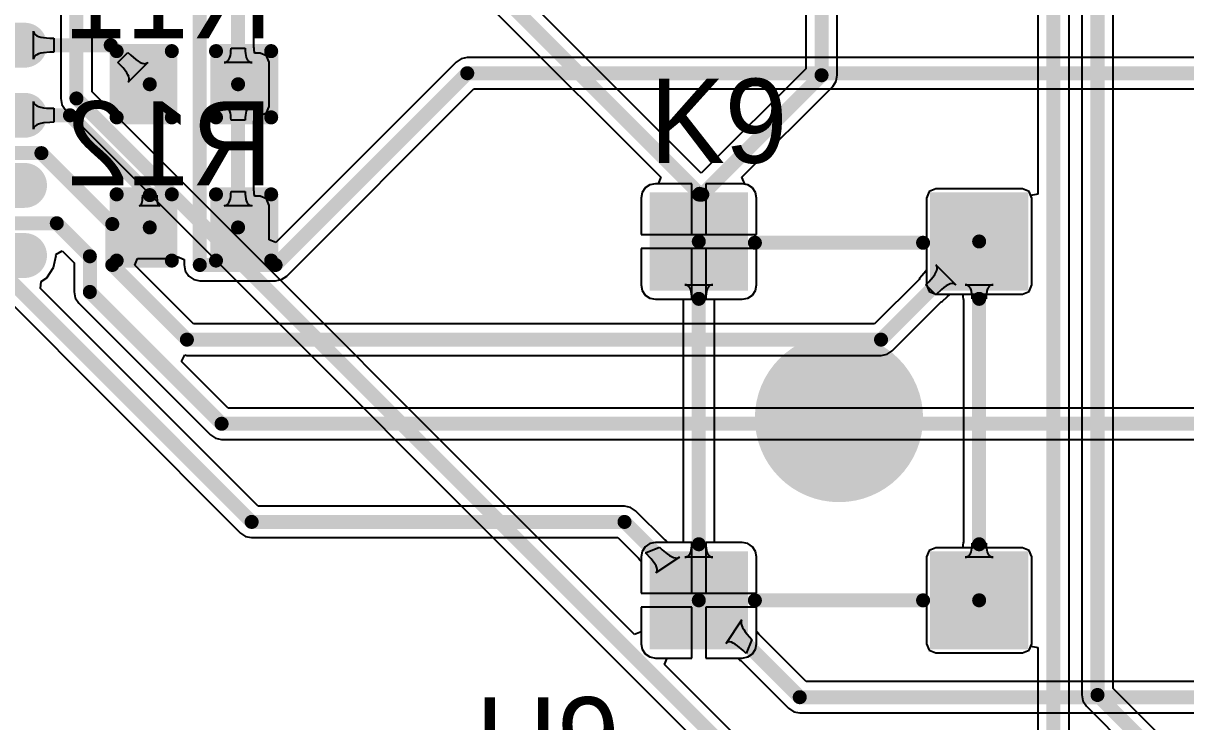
# Model space of a CAD drawing. Header units: millimetres. Extents: x 6.5 to 10.45, y 0.98 to 5.86.
# Drawn here: x 9.107 to 9.936, y 1.917 to 2.416 of the extents above; entities that cross this region are included whole.
import ezdxf

# ---------------------------------------------------------------- set-up
doc = ezdxf.new("R2010")
doc.units = ezdxf.units.MM
doc.header["$MEASUREMENT"] = 0
for name, color, linetype in [('BottomLayer', 5, 'Continuous'), ('BottomOverlay', 54, 'Continuous'), ('BottomPaste', 16, 'Continuous'), ('BottomSolder', 6, 'Continuous'), ('MultiLayer', 9, 'Continuous'), ('PadHoleLayer', 156, 'Continuous'), ('TopLayer', 1, 'Continuous'), ('TopOverlay', 2, 'Continuous'), ('TopSolder', 216, 'Continuous')]:
    doc.layers.add(name, color=color, linetype=linetype)

# ---------------------------------------------------------------- blocks, each defined once
blk = doc.blocks.new('KEY_M_37')
at = {"layer": 'BottomLayer'}
for points in [[(-0.031, -0.031), (0.031, -0.031), (-0.031, 0.031), (0.031, 0.031)], [(0.224906, -0.031), (0.286906, -0.031), (0.224906, 0.031), (0.286906, 0.031)], [(-0.031, -0.231), (0.031, -0.231), (-0.031, -0.169), (0.031, -0.169)], [(0.224906, -0.231), (0.286906, -0.231), (0.224906, -0.169), (0.286906, -0.169)]]:
    blk.add_solid(points, dxfattribs=at)
at = {"layer": 'BottomSolder'}
for points in [[(-0.035, -0.035), (0.035, -0.035), (-0.035, 0.035), (0.035, 0.035)], [(0.220906, -0.035), (0.290906, -0.035), (0.220906, 0.035), (0.290906, 0.035)], [(-0.035, -0.235), (0.035, -0.235), (-0.035, -0.165), (0.035, -0.165)], [(0.220906, -0.235), (0.290906, -0.235), (0.220906, -0.165), (0.290906, -0.165)]]:
    blk.add_solid(points, dxfattribs=at)
at = {"layer": 'MultiLayer'}
for points in [[(-0.031, -0.031), (0.031, -0.031), (-0.031, 0.031), (0.031, 0.031)], [(0.224906, -0.031), (0.286906, -0.031), (0.224906, 0.031), (0.286906, 0.031)], [(-0.031, -0.231), (0.031, -0.231), (-0.031, -0.169), (0.031, -0.169)], [(0.224906, -0.231), (0.286906, -0.231), (0.224906, -0.169), (0.286906, -0.169)]]:
    blk.add_solid(points, dxfattribs=at)
at = {"layer": 'PadHoleLayer', "const_width": 0.019}
for points in [[(-0.0095, 0, 1), (0.0095, 0, 1)], [(0.246406, 0, 1), (0.265406, 0, 1)], [(-0.0095, -0.2, 1), (0.0095, -0.2, 1)], [(0.246406, -0.2, 1), (0.265406, -0.2, 1)]]:
    blk.add_lwpolyline(points, format="xyb", close=True, dxfattribs=at)
at = {"layer": 'TopLayer'}
for points in [[(-0.031, -0.031), (0.031, -0.031), (-0.031, 0.031), (0.031, 0.031)], [(0.224906, -0.031), (0.286906, -0.031), (0.224906, 0.031), (0.286906, 0.031)], [(-0.031, -0.231), (0.031, -0.231), (-0.031, -0.169), (0.031, -0.169)], [(0.224906, -0.231), (0.286906, -0.231), (0.224906, -0.169), (0.286906, -0.169)]]:
    blk.add_solid(points, dxfattribs=at)
at = {"layer": 'TopOverlay', "const_width": 0.01}
for points in [[(0.039968, 0), (0.215, 0)], [(-0.000032, -0.04), (-0.000032, -0.16)], [(0.255, -0.04), (0.255, -0.16)], [(0.039968, -0.2), (0.215, -0.2)]]:
    blk.add_lwpolyline(points, dxfattribs=at)
at = {"layer": 'TopOverlay'}
for points, const_width in [([(0.037468, 0, 1), (0.042468, 0, 1)], 0.005), ([(0.2125, 0, 1), (0.2175, 0, 1)], 0.005), ([(-0.002532, -0.04, 1), (0.002468, -0.04, 1)], 0.005), ([(0.16, -0.1, 1), (0.1, -0.1, 1)], 0.06), ([(0.2525, -0.04, 1), (0.2575, -0.04, 1)], 0.005), ([(0.085, -0.1, 1), (0.115, -0.1, 1)], 0.03), ([(0.145, -0.1, 1), (0.175, -0.1, 1)], 0.03), ([(-0.002532, -0.16, 1), (0.002468, -0.16, 1)], 0.005), ([(0.2525, -0.16, 1), (0.2575, -0.16, 1)], 0.005), ([(0.037468, -0.2, 1), (0.042468, -0.2, 1)], 0.005), ([(0.2125, -0.2, 1), (0.2175, -0.2, 1)], 0.005)]:
    blk.add_lwpolyline(points, format="xyb", close=True, dxfattribs=dict(at, const_width=const_width))
at = {"layer": 'TopSolder'}
for points in [[(-0.035, -0.035), (0.035, -0.035), (-0.035, 0.035), (0.035, 0.035)], [(0.220906, -0.035), (0.290906, -0.035), (0.220906, 0.035), (0.290906, 0.035)], [(-0.035, -0.235), (0.035, -0.235), (-0.035, -0.165), (0.035, -0.165)], [(0.220906, -0.235), (0.290906, -0.235), (0.220906, -0.165), (0.290906, -0.165)]]:
    blk.add_solid(points, dxfattribs=at)
blk = doc.blocks.new('___R0603_B_52')
at = {"layer": 'BottomLayer'}
for points in [[(-0.04724, -0.01575), (-0.01575, -0.01575), (-0.04724, 0.01575), (-0.01575, 0.01575)], [(0.01575, -0.01575), (0.04724, -0.01575), (0.01575, 0.01575), (0.04724, 0.01575)]]:
    blk.add_solid(points, dxfattribs=at)
at = {"layer": 'BottomOverlay', "const_width": 0.01}
for points in [[(-0.01575, 0.02362), (-0.05512, 0.02362)], [(-0.05512, 0.02362), (-0.05512, -0.02362)], [(0.05512, 0.02362), (0.01575, 0.02362)], [(0.05512, 0.02362), (0.05512, -0.02362)], [(-0.01575, -0.02362), (-0.05512, -0.02362)], [(0.05512, -0.02362), (0.01575, -0.02362)]]:
    blk.add_lwpolyline(points, dxfattribs=at)
at = {"layer": 'BottomOverlay', "const_width": 0.005}
for points in [[(-0.05762, 0.02362, 1), (-0.05262, 0.02362, 1)], [(-0.05762, 0.02362, 1), (-0.05262, 0.02362, 1)], [(-0.01825, 0.02362, 1), (-0.01325, 0.02362, 1)], [(0.01325, 0.02362, 1), (0.01825, 0.02362, 1)], [(0.05262, 0.02362, 1), (0.05762, 0.02362, 1)], [(0.05262, 0.02362, 1), (0.05762, 0.02362, 1)], [(-0.05762, -0.02362, 1), (-0.05262, -0.02362, 1)], [(-0.05762, -0.02362, 1), (-0.05262, -0.02362, 1)], [(-0.01825, -0.02362, 1), (-0.01325, -0.02362, 1)], [(0.01325, -0.02362, 1), (0.01825, -0.02362, 1)], [(0.05262, -0.02362, 1), (0.05762, -0.02362, 1)], [(0.05262, -0.02362, 1), (0.05762, -0.02362, 1)]]:
    blk.add_lwpolyline(points, format="xyb", close=True, dxfattribs=at)
at = {"layer": 'BottomPaste'}
for points in [[(-0.04724, -0.01575), (-0.01575, -0.01575), (-0.04724, 0.01575), (-0.01575, 0.01575)], [(0.01575, -0.01575), (0.04724, -0.01575), (0.01575, 0.01575), (0.04724, 0.01575)]]:
    blk.add_solid(points, dxfattribs=at)
at = {"layer": 'BottomSolder'}
for points in [[(-0.05124, -0.01975), (-0.01175, -0.01975), (-0.05124, 0.01975), (-0.01175, 0.01975)], [(0.01175, -0.01975), (0.05124, -0.01975), (0.01175, 0.01975), (0.05124, 0.01975)]]:
    blk.add_solid(points, dxfattribs=at)
blk = doc.blocks.new('___R0603_B_53')
at = {"layer": 'BottomLayer'}
for points in [[(-0.04724, -0.01575), (-0.01575, -0.01575), (-0.04724, 0.01575), (-0.01575, 0.01575)], [(0.01575, -0.01575), (0.04724, -0.01575), (0.01575, 0.01575), (0.04724, 0.01575)]]:
    blk.add_solid(points, dxfattribs=at)
at = {"layer": 'BottomOverlay', "const_width": 0.01}
for points in [[(-0.01575, 0.02362), (-0.05512, 0.02362)], [(-0.05512, 0.02362), (-0.05512, -0.02362)], [(0.05512, 0.02362), (0.01575, 0.02362)], [(0.05512, 0.02362), (0.05512, -0.02362)], [(-0.01575, -0.02362), (-0.05512, -0.02362)], [(0.05512, -0.02362), (0.01575, -0.02362)]]:
    blk.add_lwpolyline(points, dxfattribs=at)
at = {"layer": 'BottomOverlay', "const_width": 0.005}
for points in [[(-0.05762, 0.02362, 1), (-0.05262, 0.02362, 1)], [(-0.05762, 0.02362, 1), (-0.05262, 0.02362, 1)], [(-0.01825, 0.02362, 1), (-0.01325, 0.02362, 1)], [(0.01325, 0.02362, 1), (0.01825, 0.02362, 1)], [(0.05262, 0.02362, 1), (0.05762, 0.02362, 1)], [(0.05262, 0.02362, 1), (0.05762, 0.02362, 1)], [(-0.05762, -0.02362, 1), (-0.05262, -0.02362, 1)], [(-0.05762, -0.02362, 1), (-0.05262, -0.02362, 1)], [(-0.01825, -0.02362, 1), (-0.01325, -0.02362, 1)], [(0.01325, -0.02362, 1), (0.01825, -0.02362, 1)], [(0.05262, -0.02362, 1), (0.05762, -0.02362, 1)], [(0.05262, -0.02362, 1), (0.05762, -0.02362, 1)]]:
    blk.add_lwpolyline(points, format="xyb", close=True, dxfattribs=at)
at = {"layer": 'BottomPaste'}
for points in [[(-0.04724, -0.01575), (-0.01575, -0.01575), (-0.04724, 0.01575), (-0.01575, 0.01575)], [(0.01575, -0.01575), (0.04724, -0.01575), (0.01575, 0.01575), (0.04724, 0.01575)]]:
    blk.add_solid(points, dxfattribs=at)
at = {"layer": 'BottomSolder'}
for points in [[(-0.05124, -0.01975), (-0.01175, -0.01975), (-0.05124, 0.01975), (-0.01175, 0.01975)], [(0.01175, -0.01975), (0.05124, -0.01975), (0.01175, 0.01975), (0.05124, 0.01975)]]:
    blk.add_solid(points, dxfattribs=at)
blk = doc.blocks.new('74HC___SOP16_B_71')
at = {"layer": 'BottomLayer', "const_width": 0.024}
for points in [[(0.028, 0.35), (-0.028, 0.35)], [(0.248, 0.35), (0.192, 0.35)], [(0.028, 0.3), (-0.028, 0.3)], [(0.248, 0.3), (0.192, 0.3)], [(0.028, 0.25), (-0.028, 0.25)], [(0.248, 0.25), (0.192, 0.25)], [(0.028, 0.2), (-0.028, 0.2)], [(0.248, 0.2), (0.192, 0.2)], [(0.028, 0.15), (-0.028, 0.15)], [(0.248, 0.15), (0.192, 0.15)], [(0.028, 0.1), (-0.028, 0.1)], [(0.248, 0.1), (0.192, 0.1)], [(0.028, 0.05), (-0.028, 0.05)], [(0.248, 0.05), (0.192, 0.05)], [(0.028, 0), (-0.028, 0)], [(0.248, 0), (0.192, 0)]]:
    blk.add_lwpolyline(points, dxfattribs=at)
at = {"layer": 'BottomLayer', "const_width": 0.012}
for points in [[(-0.034, 0.35, 1), (-0.022, 0.35, 1)], [(0.022, 0.35, 1), (0.034, 0.35, 1)], [(0.186, 0.35, 1), (0.198, 0.35, 1)], [(0.242, 0.35, 1), (0.254, 0.35, 1)], [(-0.034, 0.3, 1), (-0.022, 0.3, 1)], [(0.022, 0.3, 1), (0.034, 0.3, 1)], [(0.186, 0.3, 1), (0.198, 0.3, 1)], [(0.242, 0.3, 1), (0.254, 0.3, 1)], [(-0.034, 0.25, 1), (-0.022, 0.25, 1)], [(0.022, 0.25, 1), (0.034, 0.25, 1)], [(0.186, 0.25, 1), (0.198, 0.25, 1)], [(0.242, 0.25, 1), (0.254, 0.25, 1)], [(-0.034, 0.2, 1), (-0.022, 0.2, 1)], [(0.022, 0.2, 1), (0.034, 0.2, 1)], [(0.186, 0.2, 1), (0.198, 0.2, 1)], [(0.242, 0.2, 1), (0.254, 0.2, 1)], [(-0.034, 0.15, 1), (-0.022, 0.15, 1)], [(0.022, 0.15, 1), (0.034, 0.15, 1)], [(0.186, 0.15, 1), (0.198, 0.15, 1)], [(0.242, 0.15, 1), (0.254, 0.15, 1)], [(-0.034, 0.1, 1), (-0.022, 0.1, 1)], [(0.022, 0.1, 1), (0.034, 0.1, 1)], [(0.186, 0.1, 1), (0.198, 0.1, 1)], [(0.242, 0.1, 1), (0.254, 0.1, 1)], [(-0.034, 0.05, 1), (-0.022, 0.05, 1)], [(0.022, 0.05, 1), (0.034, 0.05, 1)], [(0.186, 0.05, 1), (0.198, 0.05, 1)], [(0.242, 0.05, 1), (0.254, 0.05, 1)], [(-0.034, 0, 1), (-0.022, 0, 1)], [(0.022, 0, 1), (0.034, 0, 1)], [(0.186, 0, 1), (0.198, 0, 1)], [(0.242, 0, 1), (0.254, 0, 1)]]:
    blk.add_lwpolyline(points, format="xyb", close=True, dxfattribs=at)
at = {"layer": 'BottomOverlay', "const_width": 0.01}
for points in [[(0.06, 0.375), (0.06, -0.025)], [(0.16, 0.375), (0.06, 0.375)], [(0.16, 0.375), (0.16, -0.025)], [(0.085, -0.025), (0.06, -0.025)], [(0.16, -0.025), (0.135, -0.025)]]:
    blk.add_lwpolyline(points, dxfattribs=at)
at = {"layer": 'BottomOverlay', "const_width": 0.005}
for points in [[(0.0575, 0.375, 1), (0.0625, 0.375, 1)], [(0.0575, 0.375, 1), (0.0625, 0.375, 1)], [(0.1575, 0.375, 1), (0.1625, 0.375, 1)], [(0.1575, 0.375, 1), (0.1625, 0.375, 1)], [(0.0575, -0.025, 1), (0.0625, -0.025, 1)], [(0.0575, -0.025, 1), (0.0625, -0.025, 1)], [(0.0825, -0.025, 1), (0.0875, -0.025, 1)], [(0.0825, -0.025, 1), (0.0875, -0.025, 1)], [(0.1325, -0.025, 1), (0.1375, -0.025, 1)], [(0.1325, -0.025, 1), (0.1375, -0.025, 1)], [(0.1575, -0.025, 1), (0.1625, -0.025, 1)], [(0.1575, -0.025, 1), (0.1625, -0.025, 1)]]:
    blk.add_lwpolyline(points, format="xyb", close=True, dxfattribs=at)
at = {"layer": 'BottomOverlay', "const_width": 0.01}
blk.add_lwpolyline([(0.085, -0.025, -1), (0.135, -0.025)], format="xyb", dxfattribs=at)
at = {"layer": 'BottomPaste', "const_width": 0.024}
for points in [[(0.028, 0.35), (-0.028, 0.35)], [(0.248, 0.35), (0.192, 0.35)], [(0.028, 0.3), (-0.028, 0.3)], [(0.248, 0.3), (0.192, 0.3)], [(0.028, 0.25), (-0.028, 0.25)], [(0.248, 0.25), (0.192, 0.25)], [(0.028, 0.2), (-0.028, 0.2)], [(0.248, 0.2), (0.192, 0.2)], [(0.028, 0.15), (-0.028, 0.15)], [(0.248, 0.15), (0.192, 0.15)], [(0.028, 0.1), (-0.028, 0.1)], [(0.248, 0.1), (0.192, 0.1)], [(0.028, 0.05), (-0.028, 0.05)], [(0.248, 0.05), (0.192, 0.05)], [(0.028, 0), (-0.028, 0)], [(0.248, 0), (0.192, 0)]]:
    blk.add_lwpolyline(points, dxfattribs=at)
at = {"layer": 'BottomPaste', "const_width": 0.012}
for points in [[(-0.034, 0.35, 1), (-0.022, 0.35, 1)], [(0.022, 0.35, 1), (0.034, 0.35, 1)], [(0.186, 0.35, 1), (0.198, 0.35, 1)], [(0.242, 0.35, 1), (0.254, 0.35, 1)], [(-0.034, 0.3, 1), (-0.022, 0.3, 1)], [(0.022, 0.3, 1), (0.034, 0.3, 1)], [(0.186, 0.3, 1), (0.198, 0.3, 1)], [(0.242, 0.3, 1), (0.254, 0.3, 1)], [(-0.034, 0.25, 1), (-0.022, 0.25, 1)], [(0.022, 0.25, 1), (0.034, 0.25, 1)], [(0.186, 0.25, 1), (0.198, 0.25, 1)], [(0.242, 0.25, 1), (0.254, 0.25, 1)], [(-0.034, 0.2, 1), (-0.022, 0.2, 1)], [(0.022, 0.2, 1), (0.034, 0.2, 1)], [(0.186, 0.2, 1), (0.198, 0.2, 1)], [(0.242, 0.2, 1), (0.254, 0.2, 1)], [(-0.034, 0.15, 1), (-0.022, 0.15, 1)], [(0.022, 0.15, 1), (0.034, 0.15, 1)], [(0.186, 0.15, 1), (0.198, 0.15, 1)], [(0.242, 0.15, 1), (0.254, 0.15, 1)], [(-0.034, 0.1, 1), (-0.022, 0.1, 1)], [(0.022, 0.1, 1), (0.034, 0.1, 1)], [(0.186, 0.1, 1), (0.198, 0.1, 1)], [(0.242, 0.1, 1), (0.254, 0.1, 1)], [(-0.034, 0.05, 1), (-0.022, 0.05, 1)], [(0.022, 0.05, 1), (0.034, 0.05, 1)], [(0.186, 0.05, 1), (0.198, 0.05, 1)], [(0.242, 0.05, 1), (0.254, 0.05, 1)], [(-0.034, 0, 1), (-0.022, 0, 1)], [(0.022, 0, 1), (0.034, 0, 1)], [(0.186, 0, 1), (0.198, 0, 1)], [(0.242, 0, 1), (0.254, 0, 1)]]:
    blk.add_lwpolyline(points, format="xyb", close=True, dxfattribs=at)
at = {"layer": 'BottomSolder', "const_width": 0.032}
for points in [[(0.028, 0.35), (-0.028, 0.35)], [(0.248, 0.35), (0.192, 0.35)], [(0.028, 0.3), (-0.028, 0.3)], [(0.248, 0.3), (0.192, 0.3)], [(0.028, 0.25), (-0.028, 0.25)], [(0.248, 0.25), (0.192, 0.25)], [(0.028, 0.2), (-0.028, 0.2)], [(0.248, 0.2), (0.192, 0.2)], [(0.028, 0.15), (-0.028, 0.15)], [(0.248, 0.15), (0.192, 0.15)], [(0.028, 0.1), (-0.028, 0.1)], [(0.248, 0.1), (0.192, 0.1)], [(0.028, 0.05), (-0.028, 0.05)], [(0.248, 0.05), (0.192, 0.05)], [(0.028, 0), (-0.028, 0)], [(0.248, 0), (0.192, 0)]]:
    blk.add_lwpolyline(points, dxfattribs=at)
at = {"layer": 'BottomSolder', "const_width": 0.016}
for points in [[(-0.036, 0.35, 1), (-0.02, 0.35, 1)], [(0.02, 0.35, 1), (0.036, 0.35, 1)], [(0.184, 0.35, 1), (0.2, 0.35, 1)], [(0.24, 0.35, 1), (0.256, 0.35, 1)], [(-0.036, 0.3, 1), (-0.02, 0.3, 1)], [(0.02, 0.3, 1), (0.036, 0.3, 1)], [(0.184, 0.3, 1), (0.2, 0.3, 1)], [(0.24, 0.3, 1), (0.256, 0.3, 1)], [(-0.036, 0.25, 1), (-0.02, 0.25, 1)], [(0.02, 0.25, 1), (0.036, 0.25, 1)], [(0.184, 0.25, 1), (0.2, 0.25, 1)], [(0.24, 0.25, 1), (0.256, 0.25, 1)], [(-0.036, 0.2, 1), (-0.02, 0.2, 1)], [(0.02, 0.2, 1), (0.036, 0.2, 1)], [(0.184, 0.2, 1), (0.2, 0.2, 1)], [(0.24, 0.2, 1), (0.256, 0.2, 1)], [(-0.036, 0.15, 1), (-0.02, 0.15, 1)], [(0.02, 0.15, 1), (0.036, 0.15, 1)], [(0.184, 0.15, 1), (0.2, 0.15, 1)], [(0.24, 0.15, 1), (0.256, 0.15, 1)], [(-0.036, 0.1, 1), (-0.02, 0.1, 1)], [(0.02, 0.1, 1), (0.036, 0.1, 1)], [(0.184, 0.1, 1), (0.2, 0.1, 1)], [(0.24, 0.1, 1), (0.256, 0.1, 1)], [(-0.036, 0.05, 1), (-0.02, 0.05, 1)], [(0.02, 0.05, 1), (0.036, 0.05, 1)], [(0.184, 0.05, 1), (0.2, 0.05, 1)], [(0.24, 0.05, 1), (0.256, 0.05, 1)], [(-0.036, 0, 1), (-0.02, 0, 1)], [(0.02, 0, 1), (0.036, 0, 1)], [(0.184, 0, 1), (0.2, 0, 1)], [(0.24, 0, 1), (0.256, 0, 1)]]:
    blk.add_lwpolyline(points, format="xyb", close=True, dxfattribs=at)

msp = doc.modelspace()

# ---------------------------------------------------------------- linework, layer by layer
at = {"layer": 'BottomLayer'}
for p, q in [((9.27153, 2.39855), (9.27153, 2.44788)), ((9.11441, 2.3901), (9.11441, 2.4099)), ((9.11441, 2.4099), (9.11455, 2.40897)), ((9.11455, 2.40897), (9.11498, 2.40814)), ((9.11498, 2.40814), (9.1157, 2.4074)), ((9.1157, 2.4074), (9.11671, 2.40677)), ((9.11671, 2.40677), (9.118, 2.40623)), ((9.118, 2.40623), (9.11959, 2.40578)), ((9.11959, 2.40578), (9.12145, 2.40544)), ((9.12145, 2.40544), (9.12361, 2.4052)), ((9.12361, 2.4052), (9.12606, 2.40505)), ((9.12606, 2.40505), (9.12879, 2.405)), ((9.12879, 2.405), (9.12879, 2.395)), ((9.25526, 2.39584), (9.25531, 2.39776)), ((9.25531, 2.39776), (9.26531, 2.39776)), ((9.26531, 2.39776), (9.26536, 2.39584)), ((9.2718, 2.39793), (9.27153, 2.39855)), ((9.27185, 2.3962), (9.2718, 2.39793)), ((9.11455, 2.39103), (9.11441, 2.3901)), ((9.11498, 2.39186), (9.11455, 2.39103)), ((9.1157, 2.3926), (9.11498, 2.39186)), ((9.11671, 2.39323), (9.1157, 2.3926)), ((9.118, 2.39377), (9.11671, 2.39323)), ((9.11959, 2.39422), (9.118, 2.39377)), ((9.12145, 2.39456), (9.11959, 2.39422)), ((9.12606, 2.39495), (9.12145, 2.39456)), ((9.12879, 2.395), (9.12606, 2.39495)), ((9.17463, 2.38776), (9.1817, 2.39483)), ((9.1817, 2.39483), (9.18376, 2.39284)), ((9.18376, 2.39284), (9.18745, 2.3897)), ((9.18745, 2.3897), (9.18908, 2.38856)), ((9.18908, 2.38856), (9.19057, 2.3877)), ((9.25211, 2.38804), (9.25286, 2.38855)), ((9.25286, 2.38855), (9.25351, 2.38926)), ((9.25351, 2.38926), (9.25406, 2.39017)), ((9.25406, 2.39017), (9.25451, 2.39128)), ((9.25451, 2.39128), (9.25486, 2.3926)), ((9.25486, 2.3926), (9.25511, 2.39412)), ((9.25511, 2.39412), (9.25526, 2.39584)), ((9.26536, 2.39584), (9.26551, 2.39412)), ((9.26551, 2.39412), (9.26576, 2.3926)), ((9.26576, 2.3926), (9.26611, 2.39128)), ((9.26611, 2.39128), (9.26656, 2.39017)), ((9.26656, 2.39017), (9.26711, 2.38926)), ((9.26711, 2.38926), (9.26776, 2.38855)), ((9.26776, 2.38855), (9.26851, 2.38804)), ((9.27196, 2.39493), (9.27185, 2.3962)), ((9.27205, 2.39438), (9.27196, 2.39493)), ((9.27606, 2.39438), (9.27205, 2.39438)), ((9.28065, 2.39248), (9.27606, 2.39438)), ((9.28255, 2.38789), (9.28065, 2.39248)), ((9.41951, 2.39036), (9.41588, 2.38793)), ((9.42381, 2.39122), (9.41951, 2.39036)), ((10.28935, 2.39122), (9.42381, 2.39122)), ((9.42381, 2.39122), (9.42381, 2.39122)), ((9.17833, 2.38378), (9.17463, 2.38776)), ((9.17976, 2.38201), (9.17833, 2.38378)), ((9.1809, 2.38038), (9.17976, 2.38201)), ((9.18176, 2.37889), (9.1809, 2.38038)), ((9.19584, 2.38764), (9.18182, 2.37362)), ((9.19057, 2.3877), (9.19191, 2.38712)), ((9.19191, 2.38712), (9.19311, 2.38683)), ((9.19311, 2.38683), (9.19416, 2.38682)), ((9.19416, 2.38682), (9.19507, 2.38709)), ((9.19507, 2.38709), (9.19584, 2.38764)), ((9.25031, 2.38764), (9.25126, 2.38774)), ((9.27031, 2.38764), (9.25031, 2.38764)), ((9.25126, 2.38774), (9.25211, 2.38804)), ((9.26851, 2.38804), (9.26936, 2.38774)), ((9.26936, 2.38774), (9.27031, 2.38764)), ((9.28255, 2.35639), (9.28255, 2.38789)), ((9.41588, 2.38793), (9.28717, 2.25923)), ((9.41588, 2.38793), (9.41588, 2.38793)), ((9.18234, 2.37755), (9.18176, 2.37889)), ((9.18182, 2.37362), (9.18237, 2.37439)), ((9.18263, 2.37635), (9.18234, 2.37755)), ((9.18237, 2.37439), (9.18264, 2.3753)), ((9.18264, 2.3753), (9.18263, 2.37635)), ((9.29499, 2.23532), (9.42845, 2.36878)), ((9.42845, 2.36878), (10.294, 2.36878)), ((9.11441, 2.3401), (9.11441, 2.3599)), ((9.11441, 2.3599), (9.11455, 2.35897)), ((9.11455, 2.35897), (9.11498, 2.35814)), ((9.11498, 2.35814), (9.1157, 2.3574)), ((9.1157, 2.3574), (9.11671, 2.35677)), ((9.11671, 2.35677), (9.118, 2.35623)), ((9.118, 2.35623), (9.11959, 2.35578)), ((9.11959, 2.35578), (9.12145, 2.35544)), ((9.12145, 2.35544), (9.12361, 2.3552)), ((9.25126, 2.35642), (9.25031, 2.35652)), ((9.25031, 2.35652), (9.27031, 2.35652)), ((9.25211, 2.35612), (9.25126, 2.35642)), ((9.25286, 2.35562), (9.25211, 2.35612)), ((9.25351, 2.35492), (9.25286, 2.35562)), ((9.26776, 2.35562), (9.26711, 2.35492)), ((9.26851, 2.35612), (9.26776, 2.35562)), ((9.26936, 2.35642), (9.26851, 2.35612)), ((9.27031, 2.35652), (9.26936, 2.35642)), ((9.28065, 2.3518), (9.28255, 2.35639)), ((9.12361, 2.3552), (9.12606, 2.35505)), ((9.12606, 2.35505), (9.12879, 2.355)), ((9.12879, 2.355), (9.12879, 2.345)), ((9.25406, 2.35402), (9.25351, 2.35492)), ((9.25451, 2.35292), (9.25406, 2.35402)), ((9.25486, 2.35162), (9.25451, 2.35292)), ((9.25511, 2.35012), (9.25486, 2.35162)), ((9.25526, 2.34842), (9.25511, 2.35012)), ((9.25531, 2.34652), (9.25526, 2.34842)), ((9.26536, 2.34842), (9.26531, 2.34652)), ((9.26551, 2.35012), (9.26536, 2.34842)), ((9.26576, 2.35162), (9.26551, 2.35012)), ((9.26611, 2.35292), (9.26576, 2.35162)), ((9.26656, 2.35402), (9.26611, 2.35292)), ((9.26711, 2.35492), (9.26656, 2.35402)), ((9.2718, 2.34635), (9.27185, 2.34805)), ((9.27185, 2.34805), (9.27196, 2.3493)), ((9.27196, 2.3493), (9.27206, 2.3499)), ((9.27206, 2.3499), (9.27606, 2.3499)), ((9.27606, 2.3499), (9.28065, 2.3518)), ((9.11455, 2.34103), (9.11441, 2.3401)), ((9.11498, 2.34186), (9.11455, 2.34103)), ((9.1157, 2.3426), (9.11498, 2.34186)), ((9.11671, 2.34323), (9.1157, 2.3426)), ((9.118, 2.34377), (9.11671, 2.34323)), ((9.11959, 2.34422), (9.118, 2.34377)), ((9.12145, 2.34456), (9.11959, 2.34422)), ((9.12606, 2.34495), (9.12145, 2.34456)), ((9.12879, 2.345), (9.12606, 2.34495)), ((9.26531, 2.34652), (9.25531, 2.34652)), ((9.27153, 2.34573), (9.2718, 2.34635)), ((9.27153, 2.29641), (9.27153, 2.34573)), ((9.55079, 2.29821), (9.54858, 2.2949)), ((9.5541, 2.30042), (9.55079, 2.29821)), ((9.558, 2.3012), (9.5541, 2.30042)), ((9.584, 2.3012), (9.558, 2.3012)), ((9.584, 2.265), (9.584, 2.3012)), ((9.62, 2.3012), (9.594, 2.3012)), ((9.594, 2.3012), (9.594, 2.265)), ((9.6239, 2.30042), (9.62, 2.3012)), ((9.62721, 2.29821), (9.6239, 2.30042)), ((9.62942, 2.2949), (9.62721, 2.29821)), ((9.758, 2.29749), (9.75341, 2.29559)), ((9.82, 2.29749), (9.758, 2.29749)), ((9.82459, 2.29559), (9.82, 2.29749)), ((9.19192, 2.28823), (9.1921, 2.28921)), ((9.1921, 2.28921), (9.19222, 2.29035)), ((9.19222, 2.29035), (9.19232, 2.29308)), ((9.19232, 2.29308), (9.20232, 2.29308)), ((9.20232, 2.29308), (9.20234, 2.29164)), ((9.20234, 2.29164), (9.20254, 2.28921)), ((9.20254, 2.28921), (9.20271, 2.28823)), ((9.25406, 2.28803), (9.25451, 2.28914)), ((9.25451, 2.28914), (9.25486, 2.29046)), ((9.25486, 2.29046), (9.25511, 2.29197)), ((9.25511, 2.29197), (9.25526, 2.2937)), ((9.25526, 2.2937), (9.25531, 2.29562)), ((9.25531, 2.29562), (9.26531, 2.29562)), ((9.26531, 2.29562), (9.26536, 2.2937)), ((9.26536, 2.2937), (9.26551, 2.29197)), ((9.26551, 2.29197), (9.26576, 2.29046)), ((9.26576, 2.29046), (9.26611, 2.28914)), ((9.26611, 2.28914), (9.26656, 2.28803)), ((9.2718, 2.29579), (9.27153, 2.29641)), ((9.27185, 2.29406), (9.2718, 2.29579)), ((9.27196, 2.29279), (9.27185, 2.29406)), ((9.27205, 2.29224), (9.27196, 2.29279)), ((9.27606, 2.29224), (9.27205, 2.29224)), ((9.28065, 2.29034), (9.27606, 2.29224)), ((9.28255, 2.28575), (9.28065, 2.29034)), ((9.54858, 2.2949), (9.5478, 2.291)), ((9.5478, 2.291), (9.5478, 2.265)), ((9.6302, 2.291), (9.62942, 2.2949)), ((9.6302, 2.265), (9.6302, 2.291)), ((9.75341, 2.29559), (9.75151, 2.291)), ((9.75151, 2.291), (9.75151, 2.23955)), ((9.82649, 2.291), (9.82459, 2.29559)), ((9.82649, 2.229), (9.82649, 2.291)), ((9.18986, 2.2855), (9.19033, 2.28557)), ((9.20478, 2.2855), (9.18986, 2.2855)), ((9.19033, 2.28557), (9.19074, 2.2858)), ((9.19074, 2.2858), (9.19111, 2.28618)), ((9.19111, 2.28618), (9.19143, 2.28671)), ((9.19143, 2.28671), (9.1917, 2.28739)), ((9.1917, 2.28739), (9.19192, 2.28823)), ((9.20271, 2.28823), (9.20293, 2.28739)), ((9.20293, 2.28739), (9.2032, 2.28671)), ((9.2032, 2.28671), (9.20352, 2.28618)), ((9.20352, 2.28618), (9.20389, 2.2858)), ((9.20389, 2.2858), (9.20431, 2.28557)), ((9.20431, 2.28557), (9.20478, 2.2855)), ((9.25031, 2.2855), (9.25126, 2.2856)), ((9.27031, 2.2855), (9.25031, 2.2855)), ((9.25126, 2.2856), (9.25211, 2.2859)), ((9.25211, 2.2859), (9.25286, 2.28641)), ((9.25286, 2.28641), (9.25351, 2.28712)), ((9.25351, 2.28712), (9.25406, 2.28803)), ((9.26656, 2.28803), (9.26711, 2.28712)), ((9.26711, 2.28712), (9.26776, 2.28641)), ((9.26776, 2.28641), (9.26851, 2.2859)), ((9.26851, 2.2859), (9.26936, 2.2856)), ((9.26936, 2.2856), (9.27031, 2.2855)), ((9.28255, 2.26114), (9.28255, 2.28575)), ((9.5478, 2.265), (9.584, 2.265)), ((9.594, 2.265), (9.6302, 2.265)), ((9.28717, 2.25923), (9.28255, 2.26114)), ((9.12872, 2.24142), (9.13043, 2.25)), ((9.13027, 2.25079), (9.13488, 2.25326)), ((9.13043, 2.25), (9.13027, 2.25079)), ((9.13488, 2.25326), (9.14335, 2.24478)), ((9.18655, 2.24314), (9.18846, 2.24776)), ((9.18846, 2.24776), (9.21307, 2.24776)), ((9.21307, 2.24776), (9.21678, 2.2493)), ((9.21678, 2.2493), (9.22178, 2.24725)), ((9.584, 2.255), (9.5478, 2.255)), ((9.5478, 2.255), (9.5478, 2.229)), ((9.584, 2.2188), (9.584, 2.255)), ((9.6302, 2.255), (9.594, 2.255)), ((9.594, 2.255), (9.594, 2.2188)), ((9.6302, 2.229), (9.6302, 2.255)), ((9.12386, 2.23414), (9.12872, 2.24142)), ((9.14335, 2.24478), (9.14335, 2.224)), ((9.22847, 2.20122), (9.18655, 2.24314)), ((9.22178, 2.24725), (9.22178, 2.24325)), ((9.22178, 2.24325), (9.22264, 2.23896)), ((9.75151, 2.23955), (9.75099, 2.23882)), ((9.7587, 2.24249), (9.75813, 2.24327)), ((9.75813, 2.24327), (9.77227, 2.22913)), ((9.75813, 2.23797), (9.7587, 2.23931)), ((9.75898, 2.24158), (9.7587, 2.24249)), ((9.7587, 2.23931), (9.75898, 2.24051)), ((9.75898, 2.24051), (9.75898, 2.24158)), ((9.11937, 2.22649), (9.11986, 2.23147)), ((9.11986, 2.23147), (9.12386, 2.23414)), ((9.22264, 2.23896), (9.22507, 2.23532)), ((9.22507, 2.23532), (9.22871, 2.23289)), ((9.22871, 2.23289), (9.233, 2.23204)), ((9.233, 2.23204), (9.28706, 2.23204)), ((9.28706, 2.23204), (9.29135, 2.23289)), ((9.28706, 2.23204), (9.28706, 2.23204)), ((9.29135, 2.23289), (9.29499, 2.23532)), ((9.74613, 2.23299), (9.71435, 2.20122)), ((9.74639, 2.23364), (9.74613, 2.23299)), ((9.74822, 2.23554), (9.74639, 2.23364)), ((9.75099, 2.23882), (9.74822, 2.23554)), ((9.75106, 2.22913), (9.75304, 2.23118)), ((9.75304, 2.23118), (9.75615, 2.23486)), ((9.75615, 2.23486), (9.75728, 2.23648)), ((9.75728, 2.23648), (9.75813, 2.23797)), ((9.08814, 2.226), (9.26207, 2.05207)), ((9.27465, 2.07122), (9.11937, 2.22649)), ((9.14335, 2.224), (9.14335, 2.224)), ((9.14335, 2.224), (9.14421, 2.21971)), ((9.5478, 2.229), (9.54858, 2.2251)), ((9.54858, 2.2251), (9.55079, 2.22179)), ((9.62721, 2.22179), (9.62942, 2.2251)), ((9.62942, 2.2251), (9.6302, 2.229)), ((9.75813, 2.22206), (9.75106, 2.22913)), ((9.76209, 2.22574), (9.75813, 2.22206)), ((9.76386, 2.22715), (9.76209, 2.22574)), ((9.76548, 2.22828), (9.76386, 2.22715)), ((9.76697, 2.22913), (9.76548, 2.22828)), ((9.76831, 2.2297), (9.76697, 2.22913)), ((9.76951, 2.22998), (9.76831, 2.2297)), ((9.77057, 2.22998), (9.76951, 2.22998)), ((9.77149, 2.2297), (9.77057, 2.22998)), ((9.77227, 2.22913), (9.77149, 2.2297)), ((9.82, 2.22251), (9.82459, 2.22441)), ((9.82459, 2.22441), (9.82649, 2.229)), ((9.14421, 2.21971), (9.14664, 2.21607)), ((9.14664, 2.21607), (9.24064, 2.12207)), ((9.55079, 2.22179), (9.5541, 2.21958)), ((9.5541, 2.21958), (9.558, 2.2188)), ((9.558, 2.2188), (9.584, 2.2188)), ((9.594, 2.2188), (9.62, 2.2188)), ((9.62, 2.2188), (9.6239, 2.21958)), ((9.6239, 2.21958), (9.62721, 2.22179)), ((9.72693, 2.18207), (9.76193, 2.21707)), ((9.76193, 2.21707), (9.76255, 2.2173)), ((9.76255, 2.2173), (9.76633, 2.22081)), ((9.76633, 2.22081), (9.76774, 2.22194)), ((9.76774, 2.22194), (9.76855, 2.22251)), ((9.76855, 2.22251), (9.82, 2.22251)), ((9.71435, 2.20122), (9.22847, 2.20122)), ((9.72329, 2.17964), (9.72693, 2.18207)), ((9.21998, 2.17445), (9.22244, 2.17906)), ((9.25322, 2.14122), (9.21998, 2.17445)), ((9.22244, 2.17906), (9.22382, 2.17878)), ((9.22382, 2.17878), (9.22382, 2.17878)), ((9.22382, 2.17878), (9.719, 2.17878)), ((9.719, 2.17878), (9.72329, 2.17964)), ((9.719, 2.17878), (9.719, 2.17878)), ((10.17535, 2.14122), (9.25322, 2.14122)), ((9.24064, 2.12207), (9.24064, 2.12207)), ((9.24064, 2.12207), (9.24428, 2.11964)), ((9.24428, 2.11964), (9.24857, 2.11878)), ((9.24857, 2.11878), (9.24857, 2.11878)), ((9.24857, 2.11878), (10.18, 2.11878)), ((9.536, 2.07122), (9.27465, 2.07122)), ((9.54029, 2.07036), (9.536, 2.07122)), ((9.536, 2.07122), (9.536, 2.07122)), ((9.54393, 2.06793), (9.54029, 2.07036)), ((9.5649, 2.04697), (9.54393, 2.06793)), ((9.26207, 2.05207), (9.26207, 2.05207)), ((9.26207, 2.05207), (9.26571, 2.04964)), ((9.26571, 2.04964), (9.27, 2.04878)), ((9.27, 2.04878), (9.27, 2.04878)), ((9.27, 2.04878), (9.53135, 2.04878)), ((9.53135, 2.04878), (9.54608, 2.03406)), ((9.55106, 2.03787), (9.56104, 2.04204)), ((9.56104, 2.04204), (9.56297, 2.04017)), ((9.56297, 2.04017), (9.56649, 2.03721)), ((9.56554, 2.04671), (9.5649, 2.04697)), ((9.56702, 2.04529), (9.56554, 2.04671)), ((9.584, 2.04529), (9.56702, 2.04529)), ((9.584, 2.00909), (9.584, 2.04529)), ((9.62, 2.04529), (9.594, 2.04529)), ((9.594, 2.04529), (9.594, 2.00909)), ((9.6239, 2.04451), (9.62, 2.04529)), ((9.62721, 2.0423), (9.6239, 2.04451)), ((9.62942, 2.039), (9.62721, 2.0423)), ((9.758, 2.04159), (9.75341, 2.03969)), ((9.82, 2.04159), (9.758, 2.04159)), ((9.82459, 2.03969), (9.82, 2.04159)), ((9.54608, 2.03406), (9.54631, 2.03344)), ((9.54631, 2.03344), (9.5478, 2.03184)), ((9.5478, 2.03184), (9.5478, 2.00909)), ((9.55499, 2.03366), (9.55106, 2.03787)), ((9.55649, 2.03181), (9.55499, 2.03366)), ((9.57518, 2.03484), (9.55825, 2.02373)), ((9.56649, 2.03721), (9.56807, 2.03611)), ((9.56807, 2.03611), (9.56954, 2.03526)), ((9.56954, 2.03526), (9.5709, 2.03467)), ((9.5709, 2.03467), (9.57214, 2.03433)), ((9.57214, 2.03433), (9.57327, 2.03425)), ((9.57327, 2.03425), (9.57428, 2.03442)), ((9.57428, 2.03442), (9.57518, 2.03484)), ((9.6302, 2.03509), (9.62942, 2.039)), ((9.6302, 2.00909), (9.6302, 2.03509)), ((9.75341, 2.03969), (9.75151, 2.03509)), ((9.75151, 2.03509), (9.75151, 1.97309)), ((9.82649, 2.03509), (9.82459, 2.03969)), ((9.82649, 1.97309), (9.82649, 2.03509)), ((9.55768, 2.03014), (9.55649, 2.03181)), ((9.55855, 2.02864), (9.55768, 2.03014)), ((9.55825, 2.02373), (9.55893, 2.02437)), ((9.55911, 2.02731), (9.55855, 2.02864)), ((9.55893, 2.02437), (9.5593, 2.02518)), ((9.55936, 2.02616), (9.55911, 2.02731)), ((9.5593, 2.02518), (9.55936, 2.02616)), ((9.5478, 2.00909), (9.584, 2.00909)), ((9.594, 2.00909), (9.6302, 2.00909)), ((9.584, 1.99909), (9.5478, 1.99909)), ((9.5478, 1.99909), (9.5478, 1.97309)), ((9.584, 1.9629), (9.584, 1.99909)), ((9.6302, 1.99909), (9.594, 1.99909)), ((9.594, 1.99909), (9.594, 1.9629)), ((9.6302, 1.98211), (9.6302, 1.99909)), ((9.60863, 1.97334), (9.61975, 1.99027)), ((9.61933, 1.98938), (9.61916, 1.98836)), ((9.61916, 1.98836), (9.61924, 1.98724)), ((9.61924, 1.98724), (9.61958, 1.986)), ((9.61975, 1.99027), (9.61933, 1.98938)), ((9.61958, 1.986), (9.62017, 1.98464)), ((9.62017, 1.98464), (9.62102, 1.98317)), ((9.62102, 1.98317), (9.62212, 1.98158)), ((9.63162, 1.98064), (9.6302, 1.98211)), ((9.60927, 1.97403), (9.60863, 1.97334)), ((9.61008, 1.9744), (9.60927, 1.97403)), ((9.61106, 1.97446), (9.61008, 1.9744)), ((9.61222, 1.97421), (9.61106, 1.97446)), ((9.61355, 1.97364), (9.61222, 1.97421)), ((9.62212, 1.98158), (9.62347, 1.97988)), ((9.62694, 1.97613), (9.62278, 1.96615)), ((9.62347, 1.97988), (9.62508, 1.97806)), ((9.62508, 1.97806), (9.62694, 1.97613)), ((9.63187, 1.97999), (9.63162, 1.98064)), ((9.66565, 1.94622), (9.63187, 1.97999)), ((9.5478, 1.97309), (9.54858, 1.96919)), ((9.54858, 1.96919), (9.55079, 1.96588)), ((9.55079, 1.96588), (9.5541, 1.96367)), ((9.61505, 1.97277), (9.61355, 1.97364)), ((9.61672, 1.97158), (9.61505, 1.97277)), ((9.62059, 1.96827), (9.61672, 1.97158)), ((9.62278, 1.96615), (9.62059, 1.96827)), ((9.75151, 1.97309), (9.75341, 1.9685)), ((9.75341, 1.9685), (9.758, 1.9666)), ((9.758, 1.9666), (9.82, 1.9666)), ((9.82, 1.9666), (9.82459, 1.9685)), ((9.82459, 1.9685), (9.82649, 1.97309)), ((9.5541, 1.96367), (9.558, 1.9629)), ((9.558, 1.9629), (9.584, 1.9629)), ((9.594, 1.9629), (9.6168, 1.9629)), ((9.6168, 1.9629), (9.61826, 1.96149)), ((9.61826, 1.96149), (9.61891, 1.96123)), ((9.61891, 1.96123), (9.65307, 1.92707)), ((10.03626, 1.94622), (9.66565, 1.94622)), ((9.65307, 1.92707), (9.65671, 1.92464)), ((9.65671, 1.92464), (9.661, 1.92378)), ((9.661, 1.92378), (9.661, 1.92378)), ((9.661, 1.92378), (10.04091, 1.92378))]:
    msp.add_line(p, q, dxfattribs=at)
at = {"layer": 'BottomLayer', "const_width": 0.01}
for points in [[(9.26031, 2.37214), (9.26031, 2.47429)], [(9.233, 2.24325), (9.233, 2.4386)], [(9.08, 2.4), (9.16946, 2.4)], [(9.16946, 2.4), (9.19732, 2.37214)], [(9.28706, 2.24325), (9.42381, 2.38)], [(9.42381, 2.38), (10.294, 2.38)], [(9.26031, 2.27), (9.26031, 2.37214)], [(9.08, 2.35), (9.1404, 2.35)], [(9.1404, 2.35), (9.19732, 2.29308)], [(9.015, 2.323), (9.12, 2.323)], [(9.12, 2.323), (9.17057, 2.27243)], [(9.19732, 2.27), (9.19732, 2.29308)], [(8.992, 2.273), (9.131, 2.273)], [(9.131, 2.273), (9.15457, 2.24943)], [(9.17057, 2.24325), (9.17057, 2.27243)], [(9.719, 2.19), (9.789, 2.26)], [(9.08, 2.25), (9.27, 2.06)], [(9.15457, 2.224), (9.15457, 2.24943)], [(9.17057, 2.24325), (9.22382, 2.19)], [(9.233, 2.24325), (9.28706, 2.24325)], [(9.15457, 2.224), (9.24857, 2.13)], [(9.22382, 2.19), (9.719, 2.19)], [(9.24857, 2.13), (10.18, 2.13)], [(9.27, 2.06), (9.536, 2.06)], [(9.536, 2.06), (9.661, 1.935)], [(9.661, 1.935), (10.04091, 1.935)]]:
    msp.add_lwpolyline(points, dxfattribs=at)
at = {"layer": 'BottomLayer', "const_width": 0.005}
for points in [[(9.16696, 2.4, 1), (9.17196, 2.4, 1)], [(9.16696, 2.4, 1), (9.17196, 2.4, 1)], [(9.42131, 2.38, 1), (9.42631, 2.38, 1)], [(9.42131, 2.38, 1), (9.42631, 2.38, 1)], [(9.19482, 2.37214, 1), (9.19982, 2.37214, 1)], [(9.25781, 2.37214, 1), (9.26281, 2.37214, 1)], [(9.25781, 2.37214, 1), (9.26281, 2.37214, 1)], [(9.1379, 2.35, 1), (9.1429, 2.35, 1)], [(9.1379, 2.35, 1), (9.1429, 2.35, 1)], [(9.1175, 2.323, 1), (9.1225, 2.323, 1)], [(9.1175, 2.323, 1), (9.1225, 2.323, 1)], [(9.19482, 2.29308, 1), (9.19982, 2.29308, 1)], [(9.19482, 2.29308, 1), (9.19982, 2.29308, 1)], [(9.1285, 2.273, 1), (9.1335, 2.273, 1)], [(9.1285, 2.273, 1), (9.1335, 2.273, 1)], [(9.16807, 2.27243, 1), (9.17307, 2.27243, 1)], [(9.16807, 2.27243, 1), (9.17307, 2.27243, 1)], [(9.19482, 2.27, 1), (9.19982, 2.27, 1)], [(9.25781, 2.27, 1), (9.26281, 2.27, 1)], [(9.7865, 2.26, 1), (9.7915, 2.26, 1)], [(9.15207, 2.24943, 1), (9.15707, 2.24943, 1)], [(9.15207, 2.24943, 1), (9.15707, 2.24943, 1)], [(9.16807, 2.24325, 1), (9.17307, 2.24325, 1)], [(9.16807, 2.24325, 1), (9.17307, 2.24325, 1)], [(9.2305, 2.24325, 1), (9.2355, 2.24325, 1)], [(9.2305, 2.24325, 1), (9.2355, 2.24325, 1)], [(9.28456, 2.24325, 1), (9.28956, 2.24325, 1)], [(9.28456, 2.24325, 1), (9.28956, 2.24325, 1)], [(9.15207, 2.224, 1), (9.15707, 2.224, 1)], [(9.15207, 2.224, 1), (9.15707, 2.224, 1)], [(9.22132, 2.19, 1), (9.22632, 2.19, 1)], [(9.22132, 2.19, 1), (9.22632, 2.19, 1)], [(9.7165, 2.19, 1), (9.7215, 2.19, 1)], [(9.7165, 2.19, 1), (9.7215, 2.19, 1)], [(9.24607, 2.13, 1), (9.25107, 2.13, 1)], [(9.24607, 2.13, 1), (9.25107, 2.13, 1)], [(9.2675, 2.06, 1), (9.2725, 2.06, 1)], [(9.2675, 2.06, 1), (9.2725, 2.06, 1)], [(9.5335, 2.06, 1), (9.5385, 2.06, 1)], [(9.5335, 2.06, 1), (9.5385, 2.06, 1)], [(9.6585, 1.935, 1), (9.6635, 1.935, 1)], [(9.6585, 1.935, 1), (9.6635, 1.935, 1)]]:
    msp.add_lwpolyline(points, format="xyb", close=True, dxfattribs=at)
at = {"layer": 'TopLayer'}
for p, q in [((9.13378, 2.76109), (9.13378, 2.362)), ((9.15622, 2.36665), (9.15622, 2.76109)), ((9.66536, 2.59757), (9.66536, 2.38322)), ((9.68779, 2.37857), (9.68779, 2.59757)), ((9.86221, 2.59757), (9.86221, 1.93657)), ((9.88464, 1.94122), (9.88464, 2.59757)), ((9.85322, 1.842), (9.85322, 2.5)), ((9.83078, 2.49535), (9.83078, 2.29371)), ((9.44526, 2.42238), (9.56183, 2.30582)), ((9.59075, 2.30861), (9.47438, 2.42498)), ((9.66536, 2.38322), (9.59075, 2.30861)), ((9.6845, 2.37064), (9.68694, 2.37428)), ((9.68694, 2.37428), (9.68779, 2.37857)), ((9.68779, 2.37857), (9.68779, 2.37857)), ((9.54318, 1.97968), (9.15622, 2.36665)), ((9.61971, 2.30585), (9.6845, 2.37064)), ((9.6845, 2.37064), (9.6845, 2.37064)), ((9.13378, 2.362), (9.13378, 2.362)), ((9.13378, 2.362), (9.13464, 2.35771)), ((9.13464, 2.35771), (9.13707, 2.35407)), ((9.13707, 2.35407), (9.78136, 1.70977)), ((9.56183, 2.30582), (9.55991, 2.3012)), ((9.62178, 2.30084), (9.61971, 2.30585)), ((9.55079, 2.29821), (9.54858, 2.2949)), ((9.5541, 2.30042), (9.55079, 2.29821)), ((9.558, 2.3012), (9.5541, 2.30042)), ((9.55991, 2.3012), (9.558, 2.3012)), ((9.6239, 2.30042), (9.62178, 2.30084)), ((9.62721, 2.29821), (9.6239, 2.30042)), ((9.62942, 2.2949), (9.62721, 2.29821)), ((9.758, 2.29749), (9.75341, 2.29559)), ((9.82, 2.29749), (9.758, 2.29749)), ((9.82459, 2.29559), (9.82, 2.29749)), ((9.54858, 2.2949), (9.5478, 2.291)), ((9.5478, 2.291), (9.5478, 2.265)), ((9.6302, 2.291), (9.62942, 2.2949)), ((9.6302, 2.265), (9.6302, 2.291)), ((9.75341, 2.29559), (9.75151, 2.291)), ((9.75151, 2.291), (9.75151, 2.229)), ((9.82578, 2.29271), (9.82459, 2.29559)), ((9.83078, 2.29371), (9.82578, 2.29271)), ((9.5478, 2.265), (9.589, 2.265)), ((9.589, 2.265), (9.6302, 2.265)), ((9.589, 2.255), (9.5478, 2.255)), ((9.5478, 2.255), (9.5478, 2.229)), ((9.6302, 2.255), (9.589, 2.255)), ((9.6302, 2.229), (9.6302, 2.255)), ((9.5478, 2.229), (9.54858, 2.2251)), ((9.54858, 2.2251), (9.55079, 2.22179)), ((9.57995, 2.22903), (9.579, 2.22913)), ((9.579, 2.22913), (9.599, 2.22913)), ((9.5808, 2.22873), (9.57995, 2.22903)), ((9.58155, 2.22823), (9.5808, 2.22873)), ((9.5822, 2.22753), (9.58155, 2.22823)), ((9.58275, 2.22663), (9.5822, 2.22753)), ((9.5832, 2.22553), (9.58275, 2.22663)), ((9.58355, 2.22423), (9.5832, 2.22553)), ((9.5838, 2.22273), (9.58355, 2.22423)), ((9.58395, 2.22103), (9.5838, 2.22273)), ((9.5942, 2.22273), (9.59405, 2.22103)), ((9.59445, 2.22423), (9.5942, 2.22273)), ((9.5948, 2.22553), (9.59445, 2.22423)), ((9.59525, 2.22663), (9.5948, 2.22553)), ((9.5958, 2.22753), (9.59525, 2.22663)), ((9.59645, 2.22823), (9.5958, 2.22753)), ((9.5972, 2.22873), (9.59645, 2.22823)), ((9.59805, 2.22903), (9.5972, 2.22873)), ((9.599, 2.22913), (9.59805, 2.22903)), ((9.62721, 2.22179), (9.62942, 2.2251)), ((9.62942, 2.2251), (9.6302, 2.229)), ((9.75151, 2.229), (9.75341, 2.22441)), ((9.75341, 2.22441), (9.758, 2.22251)), ((9.77995, 2.22903), (9.779, 2.22913)), ((9.779, 2.22913), (9.799, 2.22913)), ((9.7808, 2.22873), (9.77995, 2.22903)), ((9.78155, 2.22823), (9.7808, 2.22873)), ((9.7822, 2.22753), (9.78155, 2.22823)), ((9.78275, 2.22663), (9.7822, 2.22753)), ((9.7832, 2.22553), (9.78275, 2.22663)), ((9.78355, 2.22423), (9.7832, 2.22553)), ((9.7838, 2.22273), (9.78355, 2.22423)), ((9.78395, 2.22103), (9.7838, 2.22273)), ((9.7942, 2.22273), (9.79405, 2.22103)), ((9.79445, 2.22423), (9.7942, 2.22273)), ((9.7948, 2.22553), (9.79445, 2.22423)), ((9.79525, 2.22663), (9.7948, 2.22553)), ((9.7958, 2.22753), (9.79525, 2.22663)), ((9.79645, 2.22823), (9.7958, 2.22753)), ((9.7972, 2.22873), (9.79645, 2.22823)), ((9.79805, 2.22903), (9.7972, 2.22873)), ((9.799, 2.22913), (9.79805, 2.22903)), ((9.55079, 2.22179), (9.5541, 2.21958)), ((9.5541, 2.21958), (9.558, 2.2188)), ((9.558, 2.2188), (9.57758, 2.2188)), ((9.57758, 2.2188), (9.57778, 2.21834)), ((9.57778, 2.21834), (9.57778, 2.04575)), ((9.584, 2.21913), (9.58395, 2.22103)), ((9.594, 2.21913), (9.584, 2.21913)), ((9.59405, 2.22103), (9.594, 2.21913)), ((9.60022, 2.21834), (9.60042, 2.2188)), ((9.60022, 2.04575), (9.60022, 2.21834)), ((9.60042, 2.2188), (9.62, 2.2188)), ((9.62, 2.2188), (9.6239, 2.21958)), ((9.6239, 2.21958), (9.62721, 2.22179)), ((9.758, 2.22251), (9.77725, 2.22251)), ((9.77725, 2.22251), (9.77735, 2.22191)), ((9.77735, 2.22191), (9.77746, 2.22066)), ((9.77746, 2.22066), (9.77751, 2.21896)), ((9.77751, 2.21896), (9.77778, 2.21834)), ((9.77778, 2.21834), (9.77778, 2.04575)), ((9.784, 2.21913), (9.78395, 2.22103)), ((9.794, 2.21913), (9.784, 2.21913)), ((9.79405, 2.22103), (9.794, 2.21913)), ((9.55079, 2.0423), (9.54858, 2.039)), ((9.5541, 2.04451), (9.55079, 2.0423)), ((9.558, 2.04529), (9.5541, 2.04451)), ((9.57758, 2.04529), (9.558, 2.04529)), ((9.57778, 2.04575), (9.57758, 2.04529)), ((9.58355, 2.0398), (9.5838, 2.04132)), ((9.5838, 2.04132), (9.58395, 2.04304)), ((9.58395, 2.04304), (9.584, 2.04496)), ((9.584, 2.04496), (9.594, 2.04496)), ((9.594, 2.04496), (9.59405, 2.04304)), ((9.59405, 2.04304), (9.5942, 2.04132)), ((9.5942, 2.04132), (9.59445, 2.0398)), ((9.60042, 2.04529), (9.60022, 2.04575)), ((9.62, 2.04529), (9.60042, 2.04529)), ((9.6239, 2.04451), (9.62, 2.04529)), ((9.62721, 2.0423), (9.6239, 2.04451)), ((9.62942, 2.039), (9.62721, 2.0423)), ((9.758, 2.04159), (9.75341, 2.03969)), ((9.77726, 2.04159), (9.758, 2.04159)), ((9.77735, 2.04213), (9.77726, 2.04159)), ((9.77746, 2.04341), (9.77735, 2.04213)), ((9.77751, 2.04513), (9.77746, 2.04341)), ((9.77778, 2.04575), (9.77751, 2.04513)), ((9.78355, 2.0398), (9.7838, 2.04132)), ((9.7838, 2.04132), (9.78395, 2.04304)), ((9.78395, 2.04304), (9.784, 2.04496)), ((9.784, 2.04496), (9.794, 2.04496)), ((9.794, 2.04496), (9.79405, 2.04304)), ((9.79405, 2.04304), (9.7942, 2.04132)), ((9.7942, 2.04132), (9.79445, 2.0398)), ((9.54858, 2.039), (9.5478, 2.03509)), ((9.5478, 2.03509), (9.5478, 2.00909)), ((9.579, 2.03484), (9.57995, 2.03495)), ((9.599, 2.03484), (9.579, 2.03484)), ((9.57995, 2.03495), (9.5808, 2.03525)), ((9.5808, 2.03525), (9.58155, 2.03575)), ((9.58155, 2.03575), (9.5822, 2.03646)), ((9.5822, 2.03646), (9.58275, 2.03737)), ((9.58275, 2.03737), (9.5832, 2.03849)), ((9.5832, 2.03849), (9.58355, 2.0398)), ((9.59445, 2.0398), (9.5948, 2.03849)), ((9.5948, 2.03849), (9.59525, 2.03737)), ((9.59525, 2.03737), (9.5958, 2.03646)), ((9.5958, 2.03646), (9.59645, 2.03575)), ((9.59645, 2.03575), (9.5972, 2.03525)), ((9.5972, 2.03525), (9.59805, 2.03495)), ((9.59805, 2.03495), (9.599, 2.03484)), ((9.6302, 2.03509), (9.62942, 2.039)), ((9.6302, 2.00909), (9.6302, 2.03509)), ((9.75341, 2.03969), (9.75151, 2.03509)), ((9.75151, 2.03509), (9.75151, 1.97309)), ((9.779, 2.03484), (9.77995, 2.03495)), ((9.799, 2.03484), (9.779, 2.03484)), ((9.77995, 2.03495), (9.7808, 2.03525)), ((9.7808, 2.03525), (9.78155, 2.03575)), ((9.78155, 2.03575), (9.7822, 2.03646)), ((9.7822, 2.03646), (9.78275, 2.03737)), ((9.78275, 2.03737), (9.7832, 2.03849)), ((9.7832, 2.03849), (9.78355, 2.0398)), ((9.79445, 2.0398), (9.7948, 2.03849)), ((9.7948, 2.03849), (9.79525, 2.03737)), ((9.79525, 2.03737), (9.7958, 2.03646)), ((9.7958, 2.03646), (9.79645, 2.03575)), ((9.79645, 2.03575), (9.7972, 2.03525)), ((9.7972, 2.03525), (9.79805, 2.03495)), ((9.79805, 2.03495), (9.799, 2.03484)), ((9.5478, 2.00909), (9.589, 2.00909)), ((9.589, 2.00909), (9.6302, 2.00909)), ((9.584, 1.99909), (9.5478, 1.99909)), ((9.5478, 1.99909), (9.5478, 1.98159)), ((9.584, 1.9629), (9.584, 1.99909)), ((9.6302, 1.99909), (9.594, 1.99909)), ((9.594, 1.99909), (9.594, 1.9629)), ((9.6302, 1.97309), (9.6302, 1.99909)), ((9.5478, 1.98159), (9.54318, 1.97968)), ((9.6239, 1.96367), (9.62721, 1.96588)), ((9.62721, 1.96588), (9.62942, 1.96919)), ((9.62942, 1.96919), (9.6302, 1.97309)), ((9.75151, 1.97309), (9.75341, 1.9685)), ((9.75341, 1.9685), (9.758, 1.9666)), ((9.758, 1.9666), (9.82, 1.9666)), ((9.82, 1.9666), (9.82459, 1.9685)), ((9.82459, 1.9685), (9.82578, 1.97138)), ((9.82578, 1.97138), (9.83078, 1.97039)), ((9.83078, 1.97039), (9.83078, 1.84665)), ((9.56458, 1.95828), (9.5665, 1.9629)), ((9.81054, 1.71232), (9.56458, 1.95828)), ((9.5665, 1.9629), (9.584, 1.9629)), ((9.594, 1.9629), (9.62, 1.9629)), ((9.62, 1.9629), (9.6239, 1.96367)), ((10.00293, 1.82293), (9.88464, 1.94122)), ((9.86221, 1.93657), (9.86221, 1.93657)), ((9.86221, 1.93657), (9.86306, 1.93228)), ((9.86306, 1.93228), (9.8655, 1.92864)), ((9.8655, 1.92864), (9.98378, 1.81035))]:
    msp.add_line(p, q, dxfattribs=at)
at = {"layer": 'TopLayer', "const_width": 0.01}
for points in [[(9.145, 2.362), (9.145, 2.78)], [(9.67657, 2.37857), (9.67657, 2.6613)], [(9.87343, 1.93657), (9.87343, 2.6613)], [(9.842, 1.842), (9.842, 2.5)], [(9.4335, 2.45), (9.5895, 2.294)], [(9.5915, 2.2935), (9.67657, 2.37857)], [(9.145, 2.362), (9.80469, 1.70231)], [(9.589, 2.2935), (9.5895, 2.294)], [(9.589, 2.26), (9.589, 2.2935)], [(9.589, 2.2935), (9.5915, 2.2935)], [(9.589, 2.00409), (9.589, 2.26)], [(9.789, 2.00409), (9.789, 2.26)], [(9.87343, 1.93657), (9.995, 1.815)]]:
    msp.add_lwpolyline(points, dxfattribs=at)
at = {"layer": 'TopLayer', "const_width": 0.005}
for points in [[(9.67407, 2.37857, 1), (9.67907, 2.37857, 1)], [(9.67407, 2.37857, 1), (9.67907, 2.37857, 1)], [(9.1425, 2.362, 1), (9.1475, 2.362, 1)], [(9.1425, 2.362, 1), (9.1475, 2.362, 1)], [(9.5865, 2.2935, 1), (9.5915, 2.2935, 1)], [(9.5865, 2.2935, 1), (9.5915, 2.2935, 1)], [(9.5865, 2.2935, 1), (9.5915, 2.2935, 1)], [(9.587, 2.294, 1), (9.592, 2.294, 1)], [(9.587, 2.294, 1), (9.592, 2.294, 1)], [(9.589, 2.2935, 1), (9.594, 2.2935, 1)], [(9.589, 2.2935, 1), (9.594, 2.2935, 1)], [(9.5865, 2.26, 1), (9.5915, 2.26, 1)], [(9.5865, 2.26, 1), (9.5915, 2.26, 1)], [(9.7865, 2.26, 1), (9.7915, 2.26, 1)], [(9.5865, 2.00409, 1), (9.5915, 2.00409, 1)], [(9.7865, 2.00409, 1), (9.7915, 2.00409, 1)], [(9.87093, 1.93657, 1), (9.87593, 1.93657, 1)], [(9.87093, 1.93657, 1), (9.87593, 1.93657, 1)]]:
    msp.add_lwpolyline(points, format="xyb", close=True, dxfattribs=at)

# ---------------------------------------------------------------- block references
for name, p, rotation in [('74HC___SOP16_B_71', (9.08, 2.6), 180), ('___R0603_B_52', (9.22881, 2.37214), 180), ('___R0603_B_53', (9.22881, 2.27), 180), ('KEY_M_37', (9.589, 2.00409), 90)]:
    msp.add_blockref(name, p, dxfattribs=dict(rotation=rotation))

# ---------------------------------------------------------------- texts
at = {"layer": 'BottomOverlay', "text_generation_flag": 2}
for s, p in [('R11', (9.285, 2.405)), ('R12', (9.285, 2.3))]:
    msp.add_text(s, height=0.06, dxfattribs=at).set_placement(p)
at = {"layer": 'TopOverlay'}
for s, p in [('K9', (9.554, 2.31609)), ('U9', (9.43, 1.875))]:
    msp.add_text(s, height=0.06, dxfattribs=at).set_placement(p)

doc.saveas('drawing.dxf')
